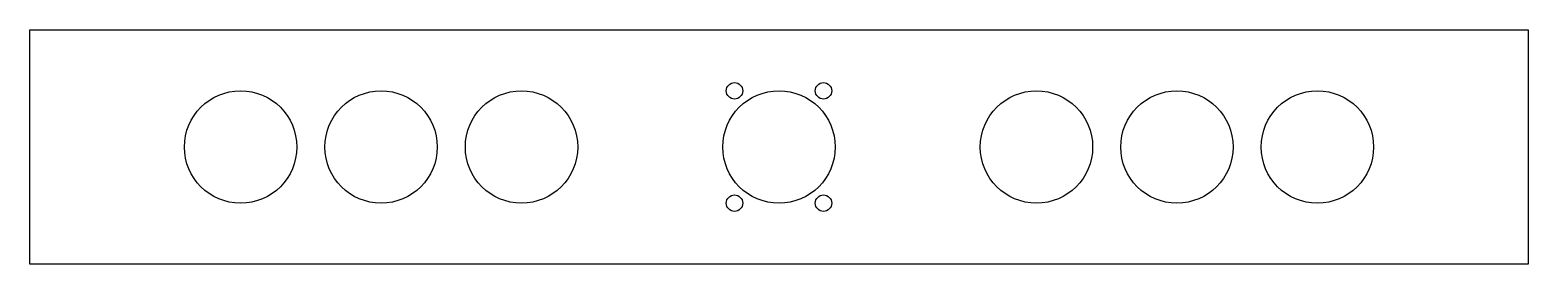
# Model space of a CAD drawing. Header units: millimetres. Extents: x -160 to 160, y -25 to 25.
import ezdxf

# ---------------------------------------------------------------- set-up
doc = ezdxf.new("R2010")
doc.units = ezdxf.units.MM
doc.layers.get('0').update_dxf_attribs({"linetype": 'CONTINUOUS'})

msp = doc.modelspace()

# ---------------------------------------------------------------- linework, layer by layer
msp.add_lwpolyline([(-160, 25), (160, 25), (160, -25), (-160, -25)], close=True)
for centre, radius in [((-9.5, 12), 1.75), ((9.5, 12), 1.75), ((-115, 0), 12), ((-85, 0), 12), ((-55, 0), 12), ((0, 0), 12), ((55, 0), 12), ((85, 0), 12), ((115, 0), 12), ((-9.5, -12), 1.75), ((9.5, -12), 1.75)]:
    msp.add_circle(centre, radius)

doc.saveas('drawing.dxf')
